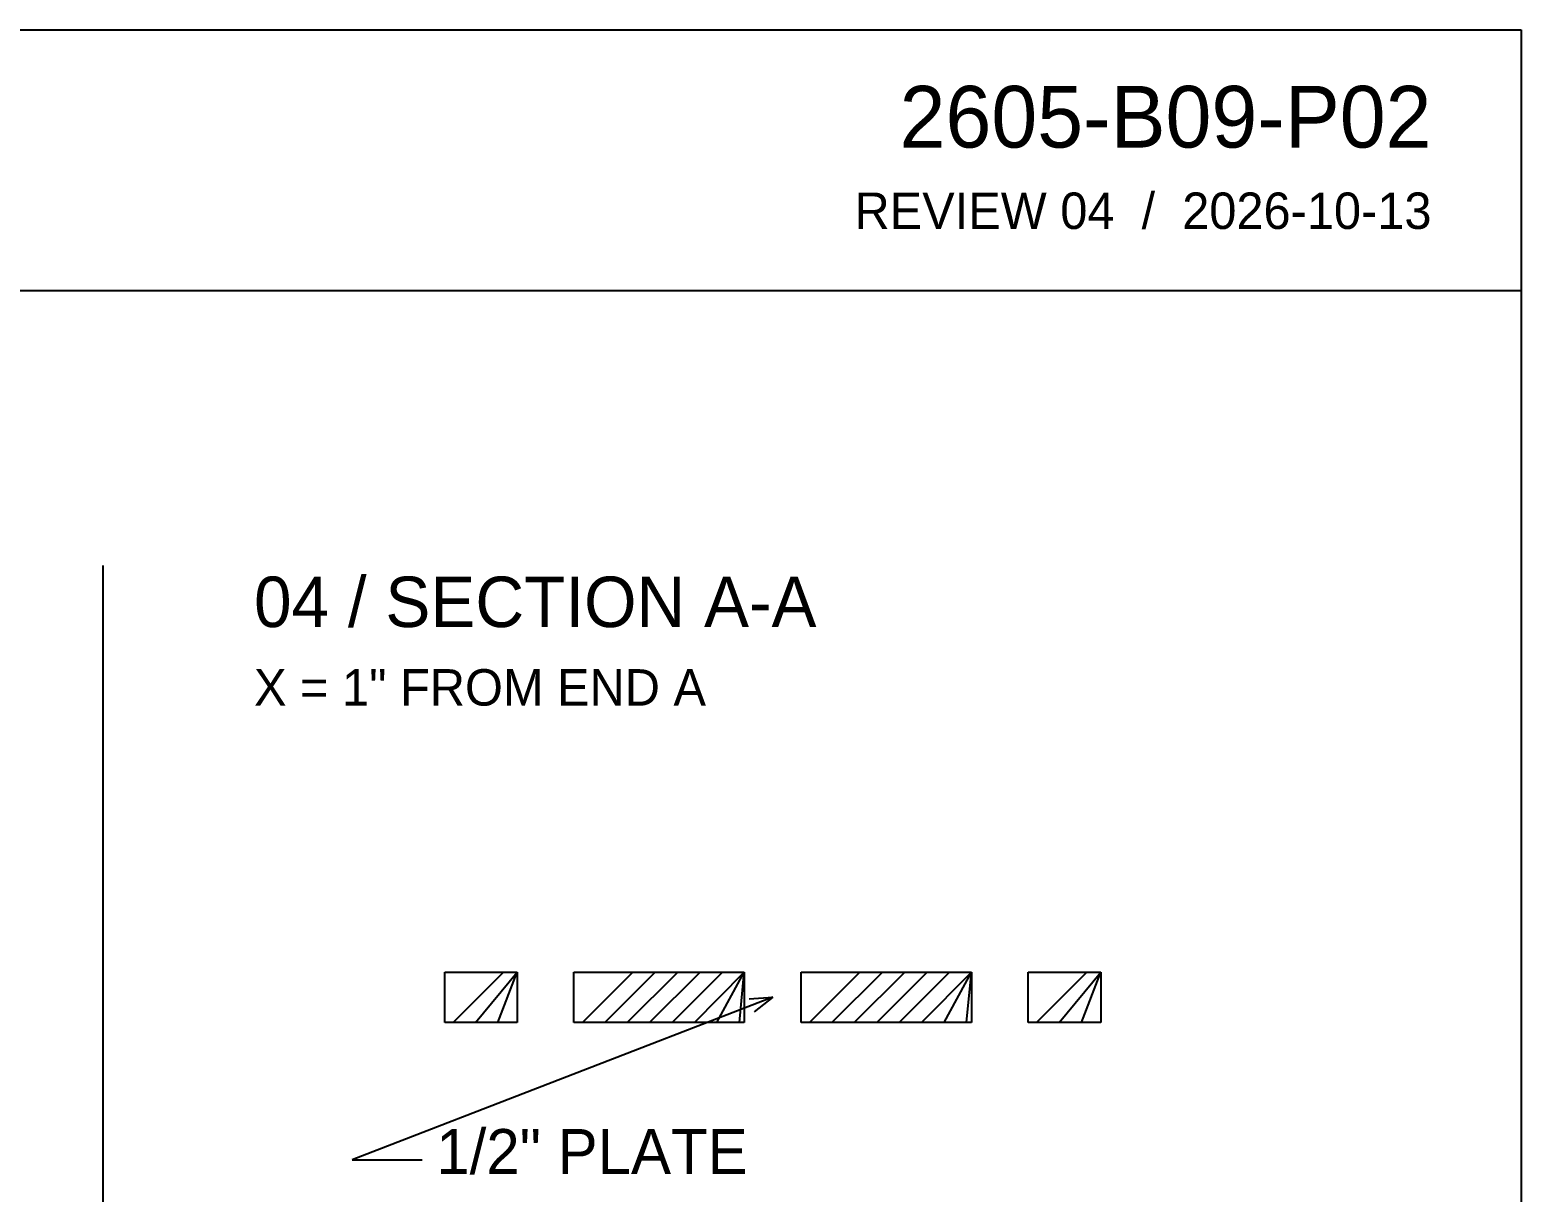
# Model space of a CAD drawing. Header units: inches. Extents: x 0.9 to 67.1, y 0.9 to 43.1.
# Drawn here: x 52.28 to 67.06, y 31.54 to 43.06 of the extents above; entities that cross this region are included whole.
import ezdxf
from ezdxf.enums import TextEntityAlignment as Align

# ---------------------------------------------------------------- set-up
doc = ezdxf.new("R2010")
doc.units = ezdxf.units.IN
doc.header["$MEASUREMENT"] = 0

msp = doc.modelspace()

# ---------------------------------------------------------------- linework, layer by layer
at = {"layer": 'ANNOTATION'}
for p, q in [((59.639, 33.472), (55.472, 31.861)), ((59.407, 33.457), (59.639, 33.472)), ((59.639, 33.472), (59.457, 33.327)), ((55.472, 31.861), (56.167, 31.861))]:
    msp.add_line(p, q, dxfattribs=at)
at = {"layer": 'OUTLINE'}
for p, q in [((0.944, 43.056), (67.056, 43.056)), ((67.056, 43.056), (67.056, 0.944)), ((0.944, 40.472), (67.056, 40.472)), ((53, 37.75), (53, 3.722)), ((56.389, 33.722), (57.108, 33.722)), ((56.389, 33.222), (56.389, 33.722)), ((56.472, 33.222), (56.972, 33.722)), ((56.694, 33.222), (57.108, 33.722)), ((56.917, 33.222), (57.108, 33.722)), ((57.108, 33.722), (57.108, 33.222)), ((57.67, 33.722), (59.358, 33.722)), ((57.67, 33.222), (57.67, 33.722)), ((57.753, 33.222), (58.253, 33.722)), ((57.976, 33.222), (58.476, 33.722)), ((58.198, 33.222), (58.698, 33.722)), ((58.42, 33.222), (58.92, 33.722)), ((58.642, 33.222), (59.142, 33.722)), ((58.865, 33.222), (59.358, 33.722)), ((59.087, 33.222), (59.358, 33.722)), ((59.309, 33.222), (59.358, 33.722)), ((59.358, 33.722), (59.358, 33.222)), ((59.92, 33.722), (61.608, 33.722)), ((59.92, 33.222), (59.92, 33.722)), ((60.003, 33.222), (60.503, 33.722)), ((60.226, 33.222), (60.726, 33.722)), ((60.448, 33.222), (60.948, 33.722)), ((60.67, 33.222), (61.17, 33.722)), ((60.892, 33.222), (61.392, 33.722)), ((61.115, 33.222), (61.608, 33.722)), ((61.337, 33.222), (61.608, 33.722)), ((61.559, 33.222), (61.608, 33.722)), ((61.608, 33.722), (61.608, 33.222)), ((62.17, 33.722), (62.889, 33.722)), ((62.17, 33.222), (62.17, 33.722)), ((62.253, 33.222), (62.753, 33.722)), ((62.476, 33.222), (62.889, 33.722)), ((62.698, 33.222), (62.889, 33.722)), ((62.889, 33.722), (62.889, 33.222)), ((57.108, 33.222), (56.389, 33.222)), ((59.358, 33.222), (57.67, 33.222)), ((61.608, 33.222), (59.92, 33.222)), ((62.889, 33.222), (62.17, 33.222))]:
    msp.add_line(p, q, dxfattribs=at)

# ---------------------------------------------------------------- texts
at = {"layer": 'ANNOTATION'}
for s, height, p in [('2605-B09-P02', 0.61111, (66.167, 41.889)), ('REVIEW 04  /  2026-10-13', 0.36111, (66.167, 41.083))]:
    msp.add_text(s, height=height, dxfattribs=at).set_placement(p, align=Align.RIGHT)
for s, height, p in [('04 / SECTION A-A', 0.5, (54.5, 37.139)), ('X = 1" FROM END A', 0.36111, (54.5, 36.361)), ('1/2" PLATE', 0.4444, (56.306, 31.722))]:
    msp.add_text(s, height=height, dxfattribs=at).set_placement(p)

doc.saveas('drawing.dxf')
